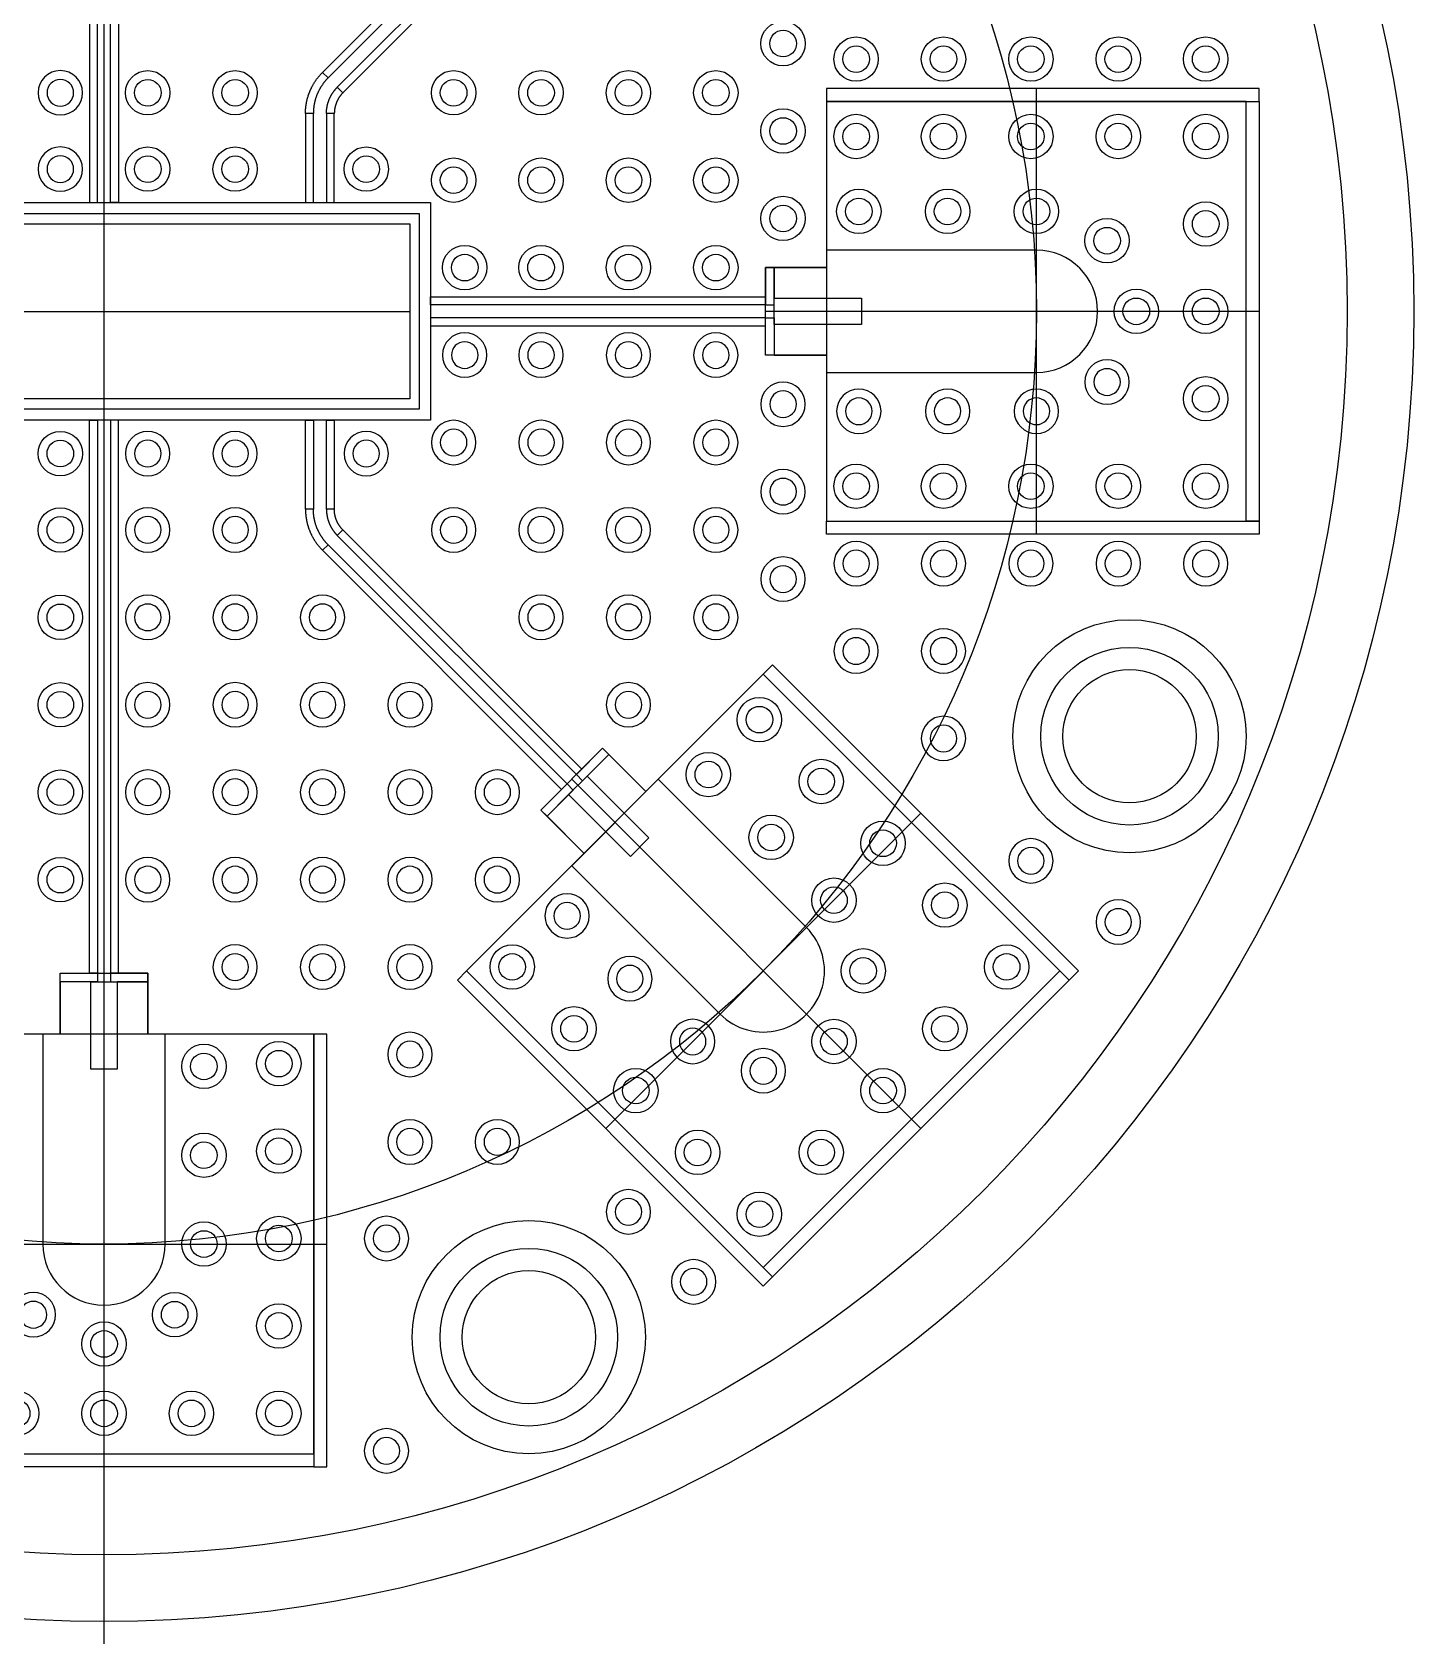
# Model space of a CAD drawing. Header units: inches. Extents: x -5.7 to 21.7, y 0 to 16.
# Drawn here: x 13.072 to 13.695, y 14.388 to 15.114 of the extents above; entities that cross this region are included whole.
import ezdxf

# ---------------------------------------------------------------- set-up
doc = ezdxf.new("R2010")
doc.units = ezdxf.units.IN
doc.header["$MEASUREMENT"] = 0
doc.layers.get('0').update_dxf_attribs({"linetype": 'CONTINUOUS'})
for name, color, linetype in [('BACKMETALIZENEGATIVE', 7, 'CONTINUOUS'), ('COMMENTS', 11, 'CONTINUOUS'), ('frame', 7, 'CONTINUOUS'), ('FRONTMETALLIZE', 90, 'CONTINUOUS'), ('HOLES', 1, 'CONTINUOUS'), ('RECESSES', 212, 'CONTINUOUS'), ('VIA', 4, 'CONTINUOUS')]:
    doc.layers.add(name, color=color, linetype=linetype)

# ---------------------------------------------------------------- blocks, each defined once
blk = doc.blocks.new('VIA012')
at = {"layer": 'COMMENTS'}
blk.add_circle((0, 0), 0.01, dxfattribs=at)
at = {"layer": 'VIA'}
blk.add_circle((0, 0), 0.006, dxfattribs=at)
blk = doc.blocks.new('octobox_2x7_chip')
at = {"layer": 'BACKMETALIZENEGATIVE'}
for centre in [(-14.32879, -3.06953), (-14.59939, -3.34013)]:
    blk.add_circle(centre, 0.04, dxfattribs=at)
at = {"layer": 'COMMENTS'}
for p, q in [((-14.37073, -2.97858), (-14.37073, -2.77779)), ((-14.92853, -2.87819), (-14.65294, -2.87819)), ((-14.27034, -2.87819), (-14.49278, -2.87819)), ((-14.42276, -3.24616), (-14.58005, -3.08887)), ((-14.56474, -3.24616), (-14.42276, -3.10418)), ((-14.79073, -3.39858), (-14.79073, -3.17614)), ((-14.89113, -3.29819), (-14.69034, -3.29819))]:
    blk.add_line(p, q, dxfattribs=at)
blk.add_lwpolyline([(-14.79073, -3.47819), (-14.79073, -2.27819)], dxfattribs=at)
for points in [[(-14.46522, -2.7837), (-14.46522, -2.97267), (-14.27625, -2.97267), (-14.27625, -2.7837)], [(-14.92853, -2.83882), (-14.65294, -2.83882), (-14.65294, -2.91756), (-14.92853, -2.91756)], [(-14.46522, -2.85063), (-14.46522, -2.90575), (-14.37073, -2.90575), (-14.37073, -2.85063)], [(-14.49278, -2.8585), (-14.46522, -2.8585), (-14.46522, -2.89787), (-14.49278, -2.89787)], [(-14.48884, -2.87228), (-14.44947, -2.87228), (-14.44947, -2.88409), (-14.48884, -2.88409)], [(-14.49375, -3.04154), (-14.62738, -3.17517), (-14.49375, -3.3088), (-14.36012, -3.17517)], [(-14.56613, -3.07495), (-14.54664, -3.09444), (-14.57448, -3.12228), (-14.59397, -3.10279)], [(-14.57309, -3.08748), (-14.54525, -3.11532), (-14.5536, -3.12367), (-14.58144, -3.09583)], [(-14.54108, -3.08887), (-14.58005, -3.12784), (-14.51324, -3.19466), (-14.47426, -3.15568)], [(-14.77105, -3.17614), (-14.77105, -3.2037), (-14.81042, -3.2037), (-14.81042, -3.17614)], [(-14.78483, -3.18008), (-14.78483, -3.21945), (-14.79664, -3.21945), (-14.79664, -3.18008)], [(-14.69625, -3.2037), (-14.88522, -3.2037), (-14.88522, -3.39267), (-14.69625, -3.39267)], [(-14.76318, -3.2037), (-14.81829, -3.2037), (-14.81829, -3.29819), (-14.76318, -3.29819)]]:
    blk.add_lwpolyline(points, close=True, dxfattribs=at)
for centre, radius in [((-14.79073, -2.87819), 0.42), ((-14.32879, -3.06953), 0.0525), ((-14.59939, -3.34013), 0.0525)]:
    blk.add_circle(centre, radius, dxfattribs=at)
at = {"layer": 'frame'}
blk.add_circle((-14.79073, -2.87819), 0.56, dxfattribs=at)
at = {"layer": 'FRONTMETALLIZE'}
for points in [[(-14.79723, -2.82919), (-14.79369, -2.82919), (-14.79369, -2.58023), (-14.79723, -2.58023)], [(-14.78778, -2.58023), (-14.78424, -2.58023), (-14.78424, -2.82919), (-14.78778, -2.82919)], [(-14.58214, -2.66541), (-14.68982, -2.77309), (-14.69232, -2.77059), (-14.58464, -2.66291)], [(-14.57796, -2.66959), (-14.68564, -2.77727), (-14.68314, -2.77978), (-14.57546, -2.6721)], [(-14.27034, -2.77779), (-14.46522, -2.77779), (-14.46522, -2.7837), (-14.27034, -2.7837)], [(-14.27034, -2.97267), (-14.27625, -2.97267), (-14.27625, -2.7837), (-14.27034, -2.7837)], [(-14.69999, -2.82919), (-14.69645, -2.82919), (-14.69645, -2.7891), (-14.69999, -2.7891)], [(-14.69054, -2.82919), (-14.687, -2.82919), (-14.687, -2.7891), (-14.69054, -2.7891)], [(-14.93773, -2.82919), (-14.64373, -2.82919), (-14.64373, -2.92719), (-14.93773, -2.92719)], [(-14.48884, -2.8585), (-14.49278, -2.8585), (-14.49278, -2.87523), (-14.48884, -2.87523)], [(-14.64373, -2.87169), (-14.49278, -2.87169), (-14.49278, -2.87523), (-14.64373, -2.87523)], [(-14.64373, -2.88468), (-14.49278, -2.88468), (-14.49278, -2.88114), (-14.64373, -2.88114)], [(-14.48884, -2.89787), (-14.49278, -2.89787), (-14.49278, -2.88114), (-14.48884, -2.88114)], [(-14.79723, -2.92719), (-14.79369, -2.92719), (-14.79369, -3.17614), (-14.79723, -3.17614)], [(-14.78778, -3.17614), (-14.78424, -3.17614), (-14.78424, -2.92719), (-14.78778, -2.92719)], [(-14.69999, -2.92719), (-14.69645, -2.92719), (-14.69645, -2.96727), (-14.69999, -2.96727)], [(-14.69054, -2.92719), (-14.687, -2.92719), (-14.687, -2.96727), (-14.69054, -2.96727)], [(-14.27034, -2.97858), (-14.46522, -2.97858), (-14.46522, -2.97267), (-14.27034, -2.97267)], [(-14.57796, -3.08678), (-14.68564, -2.9791), (-14.68314, -2.9766), (-14.57546, -3.08428)], [(-14.58214, -3.09096), (-14.68982, -2.98328), (-14.69232, -2.98578), (-14.58464, -3.09346)], [(-14.35177, -3.17517), (-14.48957, -3.03737), (-14.49375, -3.04154), (-14.35595, -3.17935)], [(-14.56335, -3.07773), (-14.56613, -3.07495), (-14.57796, -3.08678), (-14.57518, -3.08957)], [(-14.59119, -3.10557), (-14.59397, -3.10279), (-14.58214, -3.09096), (-14.57935, -3.09374)], [(-14.81042, -3.18008), (-14.81042, -3.17614), (-14.79369, -3.17614), (-14.79369, -3.18008)], [(-14.77105, -3.18008), (-14.77105, -3.17614), (-14.78778, -3.17614), (-14.78778, -3.18008)], [(-14.49375, -3.31715), (-14.63155, -3.17935), (-14.62738, -3.17517), (-14.48957, -3.31297)], [(-14.48957, -3.31297), (-14.49375, -3.3088), (-14.36012, -3.17517), (-14.35595, -3.17935)], [(-14.69034, -3.39858), (-14.69034, -3.2037), (-14.69625, -3.2037), (-14.69625, -3.39858)], [(-14.88522, -3.39858), (-14.88522, -3.39267), (-14.69625, -3.39267), (-14.69625, -3.39858)]]:
    blk.add_lwpolyline(points, close=True, dxfattribs=at)
for points in [[(-14.48884, -2.88409), (-14.48884, -2.89787), (-14.46522, -2.89787), (-14.46522, -2.90575), (-14.37073, -2.90575, 1), (-14.37073, -2.85063), (-14.46522, -2.85063), (-14.46522, -2.8585), (-14.48884, -2.8585), (-14.48884, -2.87228), (-14.44947, -2.87228), (-14.44947, -2.88409), (-14.48884, -2.88409)], [(-14.58144, -3.09583), (-14.59119, -3.10557), (-14.57448, -3.12228), (-14.58005, -3.12784), (-14.51324, -3.19466, 1), (-14.47426, -3.15568), (-14.54108, -3.08887), (-14.54664, -3.09444), (-14.56335, -3.07773), (-14.57309, -3.08748), (-14.54525, -3.11532), (-14.5536, -3.12367), (-14.58144, -3.09583)], [(-14.79664, -3.18008), (-14.81042, -3.18008), (-14.81042, -3.2037), (-14.81829, -3.2037), (-14.81829, -3.29819, 1), (-14.76318, -3.29819), (-14.76318, -3.2037), (-14.77105, -3.2037), (-14.77105, -3.18008), (-14.78483, -3.18008), (-14.78483, -3.21945), (-14.79664, -3.21945), (-14.79664, -3.18008)]]:
    blk.add_lwpolyline(points, format="xyb", close=True, dxfattribs=at)
for points in [[(-14.68982, -2.77309, 0), (-14.68996, -2.77323, 0), (-14.6901, -2.77338, 0), (-14.69023, -2.77352, 0), (-14.69037, -2.77366, 0), (-14.6905, -2.77381, 0), (-14.69063, -2.77395, 0), (-14.69077, -2.7741, 0), (-14.6909, -2.77425, 0), (-14.69103, -2.7744, 0), (-14.69115, -2.77455, 0), (-14.69128, -2.7747, 0), (-14.6914, -2.77486, 0), (-14.69153, -2.77501, 0), (-14.69165, -2.77516, 0), (-14.69177, -2.77532, 0), (-14.69189, -2.77548, 0), (-14.69201, -2.77564, 0), (-14.69213, -2.7758, 0), (-14.69224, -2.77596, 0), (-14.69236, -2.77612, 0), (-14.69247, -2.77628, 0), (-14.69258, -2.77644, 0), (-14.69269, -2.77661, 0), (-14.6928, -2.77677, 0), (-14.6929, -2.77694, 0), (-14.69301, -2.77711, 0), (-14.69311, -2.77727, 0), (-14.69322, -2.77744, 0), (-14.69332, -2.77761, 0), (-14.69342, -2.77778, 0), (-14.69351, -2.77795, 0), (-14.69361, -2.77813, 0), (-14.69371, -2.7783, 0), (-14.6938, -2.77847, 0), (-14.69389, -2.77865, 0), (-14.69398, -2.77882, 0), (-14.69407, -2.779, 0), (-14.69416, -2.77918, 0), (-14.69424, -2.77936, 0), (-14.69433, -2.77953, 0), (-14.69441, -2.77971, 0), (-14.69449, -2.77989, 0), (-14.69457, -2.78007, 0), (-14.69465, -2.78026, 0), (-14.69473, -2.78044, 0), (-14.6948, -2.78062, 0), (-14.69487, -2.7808, 0), (-14.69495, -2.78099, 0), (-14.69502, -2.78117, 0), (-14.69508, -2.78136, 0), (-14.69515, -2.78155, 0), (-14.69522, -2.78173, 0), (-14.69528, -2.78192, 0), (-14.69534, -2.78211, 0), (-14.6954, -2.78229, 0), (-14.69546, -2.78248, 0), (-14.69552, -2.78267, 0), (-14.69557, -2.78286, 0), (-14.69563, -2.78305, 0), (-14.69568, -2.78324, 0), (-14.69573, -2.78343, 0), (-14.69578, -2.78363, 0), (-14.69582, -2.78382, 0), (-14.69587, -2.78401, 0), (-14.69591, -2.7842, 0), (-14.69595, -2.7844, 0), (-14.69599, -2.78459, 0), (-14.69603, -2.78478, 0), (-14.69607, -2.78498, 0), (-14.69611, -2.78517, 0), (-14.69614, -2.78537, 0), (-14.69617, -2.78556, 0), (-14.6962, -2.78576, 0), (-14.69623, -2.78595, 0), (-14.69626, -2.78615, 0), (-14.69628, -2.78634, 0), (-14.6963, -2.78654, 0), (-14.69633, -2.78674, 0), (-14.69635, -2.78693, 0), (-14.69636, -2.78713, 0), (-14.69638, -2.78733, 0), (-14.69639, -2.78752, 0), (-14.69641, -2.78772, 0), (-14.69642, -2.78792, 0), (-14.69643, -2.78811, 0), (-14.69644, -2.78831, 0), (-14.69644, -2.78851, 0), (-14.69645, -2.78871, 0), (-14.69645, -2.7889, 0), (-14.69645, -2.7891, 0), (-14.69999, -2.7891, 0), (-14.69999, -2.78887, 0), (-14.69999, -2.78864, 0), (-14.69998, -2.78842, 0), (-14.69998, -2.78819, 0), (-14.69997, -2.78796, 0), (-14.69996, -2.78773, 0), (-14.69994, -2.7875, 0), (-14.69993, -2.78728, 0), (-14.69991, -2.78705, 0), (-14.69989, -2.78682, 0), (-14.69987, -2.78659, 0), (-14.69985, -2.78637, 0), (-14.69982, -2.78614, 0), (-14.6998, -2.78591, 0), (-14.69977, -2.78568, 0), (-14.69974, -2.78546, 0), (-14.6997, -2.78523, 0), (-14.69967, -2.78501, 0), (-14.69963, -2.78478, 0), (-14.69959, -2.78456, 0), (-14.69955, -2.78433, 0), (-14.69951, -2.78411, 0), (-14.69947, -2.78388, 0), (-14.69942, -2.78366, 0), (-14.69937, -2.78344, 0), (-14.69932, -2.78321, 0), (-14.69927, -2.78299, 0), (-14.69921, -2.78277, 0), (-14.69916, -2.78255, 0), (-14.6991, -2.78233, 0), (-14.69904, -2.78211, 0), (-14.69898, -2.78189, 0), (-14.69891, -2.78167, 0), (-14.69885, -2.78145, 0), (-14.69878, -2.78123, 0), (-14.69871, -2.78101, 0), (-14.69864, -2.78079, 0), (-14.69857, -2.78058, 0), (-14.69849, -2.78036, 0), (-14.69841, -2.78015, 0), (-14.69833, -2.77993, 0), (-14.69825, -2.77972, 0), (-14.69817, -2.77951, 0), (-14.69809, -2.77929, 0), (-14.698, -2.77908, 0), (-14.69791, -2.77887, 0), (-14.69782, -2.77866, 0), (-14.69773, -2.77845, 0), (-14.69764, -2.77824, 0), (-14.69754, -2.77804, 0), (-14.69744, -2.77783, 0), (-14.69734, -2.77762, 0), (-14.69724, -2.77742, 0), (-14.69714, -2.77722, 0), (-14.69703, -2.77701, 0), (-14.69693, -2.77681, 0), (-14.69682, -2.77661, 0), (-14.69671, -2.77641, 0), (-14.6966, -2.77621, 0), (-14.69648, -2.77601, 0), (-14.69637, -2.77581, 0), (-14.69625, -2.77562, 0), (-14.69613, -2.77542, 0), (-14.69601, -2.77523, 0), (-14.69589, -2.77503, 0), (-14.69577, -2.77484, 0), (-14.69564, -2.77465, 0), (-14.69552, -2.77446, 0), (-14.69539, -2.77427, 0), (-14.69526, -2.77408, 0), (-14.69513, -2.7739, 0), (-14.69499, -2.77371, 0), (-14.69486, -2.77353, 0), (-14.69472, -2.77335, 0), (-14.69458, -2.77316, 0), (-14.69444, -2.77298, 0), (-14.6943, -2.7728, 0), (-14.69416, -2.77263, 0), (-14.69401, -2.77245, 0), (-14.69387, -2.77227, 0), (-14.69372, -2.7721, 0), (-14.69357, -2.77193, 0), (-14.69342, -2.77175, 0), (-14.69327, -2.77158, 0), (-14.69311, -2.77141, 0), (-14.69296, -2.77125, 0), (-14.6928, -2.77108, 0), (-14.69264, -2.77091, 0), (-14.69249, -2.77075, 0), (-14.69232, -2.77059, 0), (-14.68982, -2.77309, 0)], [(-14.69054, -2.7891, 0), (-14.69054, -2.78896, 0), (-14.69054, -2.78881, 0), (-14.69054, -2.78866, 0), (-14.69053, -2.78852, 0), (-14.69053, -2.78837, 0), (-14.69052, -2.78823, 0), (-14.69051, -2.78808, 0), (-14.6905, -2.78793, 0), (-14.69049, -2.78779, 0), (-14.69048, -2.78764, 0), (-14.69047, -2.7875, 0), (-14.69045, -2.78735, 0), (-14.69044, -2.78721, 0), (-14.69042, -2.78706, 0), (-14.6904, -2.78692, 0), (-14.69038, -2.78677, 0), (-14.69036, -2.78663, 0), (-14.69034, -2.78648, 0), (-14.69031, -2.78634, 0), (-14.69029, -2.7862, 0), (-14.69026, -2.78605, 0), (-14.69024, -2.78591, 0), (-14.69021, -2.78577, 0), (-14.69018, -2.78562, 0), (-14.69015, -2.78548, 0), (-14.69011, -2.78534, 0), (-14.69008, -2.7852, 0), (-14.69005, -2.78505, 0), (-14.69001, -2.78491, 0), (-14.68997, -2.78477, 0), (-14.68994, -2.78463, 0), (-14.6899, -2.78449, 0), (-14.68985, -2.78435, 0), (-14.68981, -2.78421, 0), (-14.68977, -2.78407, 0), (-14.68972, -2.78393, 0), (-14.68968, -2.78379, 0), (-14.68963, -2.78365, 0), (-14.68958, -2.78352, 0), (-14.68953, -2.78338, 0), (-14.68948, -2.78324, 0), (-14.68943, -2.78311, 0), (-14.68938, -2.78297, 0), (-14.68933, -2.78283, 0), (-14.68927, -2.7827, 0), (-14.68921, -2.78256, 0), (-14.68916, -2.78243, 0), (-14.6891, -2.7823, 0), (-14.68904, -2.78216, 0), (-14.68898, -2.78203, 0), (-14.68891, -2.7819, 0), (-14.68885, -2.78177, 0), (-14.68879, -2.78164, 0), (-14.68872, -2.78151, 0), (-14.68865, -2.78138, 0), (-14.68859, -2.78125, 0), (-14.68852, -2.78112, 0), (-14.68845, -2.78099, 0), (-14.68837, -2.78086, 0), (-14.6883, -2.78074, 0), (-14.68823, -2.78061, 0), (-14.68815, -2.78048, 0), (-14.68808, -2.78036, 0), (-14.688, -2.78023, 0), (-14.68792, -2.78011, 0), (-14.68784, -2.77999, 0), (-14.68776, -2.77987, 0), (-14.68768, -2.77975, 0), (-14.6876, -2.77962, 0), (-14.68752, -2.7795, 0), (-14.68743, -2.77939, 0), (-14.68735, -2.77927, 0), (-14.68726, -2.77915, 0), (-14.68717, -2.77903, 0), (-14.68709, -2.77892, 0), (-14.687, -2.7788, 0), (-14.68691, -2.77869, 0), (-14.68681, -2.77857, 0), (-14.68672, -2.77846, 0), (-14.68663, -2.77835, 0), (-14.68653, -2.77823, 0), (-14.68644, -2.77812, 0), (-14.68634, -2.77801, 0), (-14.68625, -2.77791, 0), (-14.68615, -2.7778, 0), (-14.68605, -2.77769, 0), (-14.68595, -2.77758, 0), (-14.68585, -2.77748, 0), (-14.68575, -2.77737, 0), (-14.68564, -2.77727, 0), (-14.68314, -2.77978, 0), (-14.68322, -2.77986, 0), (-14.6833, -2.77994, 0), (-14.68338, -2.78002, 0), (-14.68346, -2.78011, 0), (-14.68354, -2.78019, 0), (-14.68361, -2.78028, 0), (-14.68369, -2.78036, 0), (-14.68377, -2.78045, 0), (-14.68384, -2.78054, 0), (-14.68391, -2.78062, 0), (-14.68399, -2.78071, 0), (-14.68406, -2.7808, 0), (-14.68413, -2.78089, 0), (-14.6842, -2.78098, 0), (-14.68427, -2.78107, 0), (-14.68434, -2.78116, 0), (-14.68441, -2.78126, 0), (-14.68448, -2.78135, 0), (-14.68455, -2.78144, 0), (-14.68462, -2.78154, 0), (-14.68468, -2.78163, 0), (-14.68475, -2.78173, 0), (-14.68481, -2.78182, 0), (-14.68487, -2.78192, 0), (-14.68493, -2.78202, 0), (-14.685, -2.78211, 0), (-14.68506, -2.78221, 0), (-14.68512, -2.78231, 0), (-14.68518, -2.78241, 0), (-14.68523, -2.78251, 0), (-14.68529, -2.78261, 0), (-14.68535, -2.78271, 0), (-14.6854, -2.78281, 0), (-14.68546, -2.78291, 0), (-14.68551, -2.78301, 0), (-14.68556, -2.78311, 0), (-14.68561, -2.78322, 0), (-14.68567, -2.78332, 0), (-14.68572, -2.78342, 0), (-14.68576, -2.78353, 0), (-14.68581, -2.78363, 0), (-14.68586, -2.78374, 0), (-14.68591, -2.78384, 0), (-14.68595, -2.78395, 0), (-14.686, -2.78405, 0), (-14.68604, -2.78416, 0), (-14.68608, -2.78427, 0), (-14.68612, -2.78438, 0), (-14.68617, -2.78448, 0), (-14.68621, -2.78459, 0), (-14.68624, -2.7847, 0), (-14.68628, -2.78481, 0), (-14.68632, -2.78492, 0), (-14.68635, -2.78503, 0), (-14.68639, -2.78514, 0), (-14.68642, -2.78525, 0), (-14.68646, -2.78536, 0), (-14.68649, -2.78547, 0), (-14.68652, -2.78558, 0), (-14.68655, -2.78569, 0), (-14.68658, -2.7858, 0), (-14.68661, -2.78591, 0), (-14.68664, -2.78602, 0), (-14.68666, -2.78613, 0), (-14.68669, -2.78625, 0), (-14.68671, -2.78636, 0), (-14.68674, -2.78647, 0), (-14.68676, -2.78659, 0), (-14.68678, -2.7867, 0), (-14.6868, -2.78681, 0), (-14.68682, -2.78692, 0), (-14.68684, -2.78704, 0), (-14.68686, -2.78715, 0), (-14.68687, -2.78727, 0), (-14.68689, -2.78738, 0), (-14.6869, -2.78749, 0), (-14.68692, -2.78761, 0), (-14.68693, -2.78772, 0), (-14.68694, -2.78784, 0), (-14.68695, -2.78795, 0), (-14.68696, -2.78807, 0), (-14.68697, -2.78818, 0), (-14.68698, -2.7883, 0), (-14.68698, -2.78841, 0), (-14.68699, -2.78853, 0), (-14.68699, -2.78864, 0), (-14.687, -2.78876, 0), (-14.687, -2.78887, 0), (-14.687, -2.78899, 0), (-14.687, -2.7891, 0), (-14.69054, -2.7891, 0)], [(-14.68982, -2.98328, 0), (-14.68996, -2.98314, 0), (-14.6901, -2.983, 0), (-14.69023, -2.98285, 0), (-14.69037, -2.98271, 0), (-14.6905, -2.98256, 0), (-14.69063, -2.98242, 0), (-14.69077, -2.98227, 0), (-14.6909, -2.98212, 0), (-14.69103, -2.98197, 0), (-14.69115, -2.98182, 0), (-14.69128, -2.98167, 0), (-14.6914, -2.98152, 0), (-14.69153, -2.98136, 0), (-14.69165, -2.98121, 0), (-14.69177, -2.98105, 0), (-14.69189, -2.98089, 0), (-14.69201, -2.98074, 0), (-14.69213, -2.98058, 0), (-14.69224, -2.98042, 0), (-14.69236, -2.98025, 0), (-14.69247, -2.98009, 0), (-14.69258, -2.97993, 0), (-14.69269, -2.97976, 0), (-14.6928, -2.9796, 0), (-14.6929, -2.97943, 0), (-14.69301, -2.97927, 0), (-14.69311, -2.9791, 0), (-14.69322, -2.97893, 0), (-14.69332, -2.97876, 0), (-14.69342, -2.97859, 0), (-14.69351, -2.97842, 0), (-14.69361, -2.97825, 0), (-14.69371, -2.97807, 0), (-14.6938, -2.9779, 0), (-14.69389, -2.97772, 0), (-14.69398, -2.97755, 0), (-14.69407, -2.97737, 0), (-14.69416, -2.97719, 0), (-14.69424, -2.97702, 0), (-14.69433, -2.97684, 0), (-14.69441, -2.97666, 0), (-14.69449, -2.97648, 0), (-14.69457, -2.9763, 0), (-14.69465, -2.97612, 0), (-14.69473, -2.97593, 0), (-14.6948, -2.97575, 0), (-14.69487, -2.97557, 0), (-14.69495, -2.97538, 0), (-14.69502, -2.9752, 0), (-14.69508, -2.97501, 0), (-14.69515, -2.97483, 0), (-14.69522, -2.97464, 0), (-14.69528, -2.97445, 0), (-14.69534, -2.97427, 0), (-14.6954, -2.97408, 0), (-14.69546, -2.97389, 0), (-14.69552, -2.9737, 0), (-14.69557, -2.97351, 0), (-14.69563, -2.97332, 0), (-14.69568, -2.97313, 0), (-14.69573, -2.97294, 0), (-14.69578, -2.97275, 0), (-14.69582, -2.97256, 0), (-14.69587, -2.97236, 0), (-14.69591, -2.97217, 0), (-14.69595, -2.97198, 0), (-14.69599, -2.97178, 0), (-14.69603, -2.97159, 0), (-14.69607, -2.9714, 0), (-14.69611, -2.9712, 0), (-14.69614, -2.97101, 0), (-14.69617, -2.97081, 0), (-14.6962, -2.97062, 0), (-14.69623, -2.97042, 0), (-14.69626, -2.97023, 0), (-14.69628, -2.97003, 0), (-14.6963, -2.96983, 0), (-14.69633, -2.96964, 0), (-14.69635, -2.96944, 0), (-14.69636, -2.96924, 0), (-14.69638, -2.96905, 0), (-14.69639, -2.96885, 0), (-14.69641, -2.96865, 0), (-14.69642, -2.96846, 0), (-14.69643, -2.96826, 0), (-14.69644, -2.96806, 0), (-14.69644, -2.96786, 0), (-14.69645, -2.96767, 0), (-14.69645, -2.96747, 0), (-14.69645, -2.96727, 0), (-14.69999, -2.96727, 0), (-14.69999, -2.9675, 0), (-14.69999, -2.96773, 0), (-14.69998, -2.96796, 0), (-14.69998, -2.96818, 0), (-14.69997, -2.96841, 0), (-14.69996, -2.96864, 0), (-14.69994, -2.96887, 0), (-14.69993, -2.9691, 0), (-14.69991, -2.96932, 0), (-14.69989, -2.96955, 0), (-14.69987, -2.96978, 0), (-14.69985, -2.97001, 0), (-14.69982, -2.97023, 0), (-14.6998, -2.97046, 0), (-14.69977, -2.97069, 0), (-14.69974, -2.97091, 0), (-14.6997, -2.97114, 0), (-14.69967, -2.97137, 0), (-14.69963, -2.97159, 0), (-14.69959, -2.97182, 0), (-14.69955, -2.97204, 0), (-14.69951, -2.97227, 0), (-14.69947, -2.97249, 0), (-14.69942, -2.97271, 0), (-14.69937, -2.97294, 0), (-14.69932, -2.97316, 0), (-14.69927, -2.97338, 0), (-14.69921, -2.9736, 0), (-14.69916, -2.97383, 0), (-14.6991, -2.97405, 0), (-14.69904, -2.97427, 0), (-14.69898, -2.97449, 0), (-14.69891, -2.97471, 0), (-14.69885, -2.97492, 0), (-14.69878, -2.97514, 0), (-14.69871, -2.97536, 0), (-14.69864, -2.97558, 0), (-14.69857, -2.97579, 0), (-14.69849, -2.97601, 0), (-14.69841, -2.97622, 0), (-14.69833, -2.97644, 0), (-14.69825, -2.97665, 0), (-14.69817, -2.97687, 0), (-14.69809, -2.97708, 0), (-14.698, -2.97729, 0), (-14.69791, -2.9775, 0), (-14.69782, -2.97771, 0), (-14.69773, -2.97792, 0), (-14.69764, -2.97813, 0), (-14.69754, -2.97833, 0), (-14.69744, -2.97854, 0), (-14.69734, -2.97875, 0), (-14.69724, -2.97895, 0), (-14.69714, -2.97916, 0), (-14.69703, -2.97936, 0), (-14.69693, -2.97956, 0), (-14.69682, -2.97976, 0), (-14.69671, -2.97996, 0), (-14.6966, -2.98016, 0), (-14.69648, -2.98036, 0), (-14.69637, -2.98056, 0), (-14.69625, -2.98075, 0), (-14.69613, -2.98095, 0), (-14.69601, -2.98114, 0), (-14.69589, -2.98134, 0), (-14.69577, -2.98153, 0), (-14.69564, -2.98172, 0), (-14.69552, -2.98191, 0), (-14.69539, -2.9821, 0), (-14.69526, -2.98229, 0), (-14.69513, -2.98247, 0), (-14.69499, -2.98266, 0), (-14.69486, -2.98284, 0), (-14.69472, -2.98303, 0), (-14.69458, -2.98321, 0), (-14.69444, -2.98339, 0), (-14.6943, -2.98357, 0), (-14.69416, -2.98375, 0), (-14.69401, -2.98392, 0), (-14.69387, -2.9841, 0), (-14.69372, -2.98427, 0), (-14.69357, -2.98445, 0), (-14.69342, -2.98462, 0), (-14.69327, -2.98479, 0), (-14.69311, -2.98496, 0), (-14.69296, -2.98513, 0), (-14.6928, -2.98529, 0), (-14.69264, -2.98546, 0), (-14.69249, -2.98562, 0), (-14.69232, -2.98578, 0), (-14.68982, -2.98328, 0)], [(-14.69054, -2.96727, 0), (-14.69054, -2.96742, 0), (-14.69054, -2.96756, 0), (-14.69054, -2.96771, 0), (-14.69053, -2.96785, 0), (-14.69053, -2.968, 0), (-14.69052, -2.96815, 0), (-14.69051, -2.96829, 0), (-14.6905, -2.96844, 0), (-14.69049, -2.96858, 0), (-14.69048, -2.96873, 0), (-14.69047, -2.96887, 0), (-14.69045, -2.96902, 0), (-14.69044, -2.96916, 0), (-14.69042, -2.96931, 0), (-14.6904, -2.96945, 0), (-14.69038, -2.9696, 0), (-14.69036, -2.96974, 0), (-14.69034, -2.96989, 0), (-14.69031, -2.97003, 0), (-14.69029, -2.97018, 0), (-14.69026, -2.97032, 0), (-14.69024, -2.97046, 0), (-14.69021, -2.97061, 0), (-14.69018, -2.97075, 0), (-14.69015, -2.97089, 0), (-14.69011, -2.97103, 0), (-14.69008, -2.97118, 0), (-14.69005, -2.97132, 0), (-14.69001, -2.97146, 0), (-14.68997, -2.9716, 0), (-14.68994, -2.97174, 0), (-14.6899, -2.97188, 0), (-14.68985, -2.97202, 0), (-14.68981, -2.97216, 0), (-14.68977, -2.9723, 0), (-14.68972, -2.97244, 0), (-14.68968, -2.97258, 0), (-14.68963, -2.97272, 0), (-14.68958, -2.97286, 0), (-14.68953, -2.97299, 0), (-14.68948, -2.97313, 0), (-14.68943, -2.97327, 0), (-14.68938, -2.9734, 0), (-14.68933, -2.97354, 0), (-14.68927, -2.97367, 0), (-14.68921, -2.97381, 0), (-14.68916, -2.97394, 0), (-14.6891, -2.97408, 0), (-14.68904, -2.97421, 0), (-14.68898, -2.97434, 0), (-14.68891, -2.97447, 0), (-14.68885, -2.97461, 0), (-14.68879, -2.97474, 0), (-14.68872, -2.97487, 0), (-14.68865, -2.975, 0), (-14.68859, -2.97513, 0), (-14.68852, -2.97525, 0), (-14.68845, -2.97538, 0), (-14.68837, -2.97551, 0), (-14.6883, -2.97564, 0), (-14.68823, -2.97576, 0), (-14.68815, -2.97589, 0), (-14.68808, -2.97601, 0), (-14.688, -2.97614, 0), (-14.68792, -2.97626, 0), (-14.68784, -2.97638, 0), (-14.68776, -2.97651, 0), (-14.68768, -2.97663, 0), (-14.6876, -2.97675, 0), (-14.68752, -2.97687, 0), (-14.68743, -2.97699, 0), (-14.68735, -2.97711, 0), (-14.68726, -2.97722, 0), (-14.68717, -2.97734, 0), (-14.68709, -2.97746, 0), (-14.687, -2.97757, 0), (-14.68691, -2.97769, 0), (-14.68681, -2.9778, 0), (-14.68672, -2.97791, 0), (-14.68663, -2.97803, 0), (-14.68653, -2.97814, 0), (-14.68644, -2.97825, 0), (-14.68634, -2.97836, 0), (-14.68625, -2.97847, 0), (-14.68615, -2.97857, 0), (-14.68605, -2.97868, 0), (-14.68595, -2.97879, 0), (-14.68585, -2.97889, 0), (-14.68575, -2.979, 0), (-14.68564, -2.9791, 0), (-14.68314, -2.9766, 0), (-14.68322, -2.97651, 0), (-14.6833, -2.97643, 0), (-14.68338, -2.97635, 0), (-14.68346, -2.97627, 0), (-14.68354, -2.97618, 0), (-14.68361, -2.9761, 0), (-14.68369, -2.97601, 0), (-14.68377, -2.97592, 0), (-14.68384, -2.97584, 0), (-14.68391, -2.97575, 0), (-14.68399, -2.97566, 0), (-14.68406, -2.97557, 0), (-14.68413, -2.97548, 0), (-14.6842, -2.97539, 0), (-14.68427, -2.9753, 0), (-14.68434, -2.97521, 0), (-14.68441, -2.97512, 0), (-14.68448, -2.97502, 0), (-14.68455, -2.97493, 0), (-14.68462, -2.97484, 0), (-14.68468, -2.97474, 0), (-14.68475, -2.97465, 0), (-14.68481, -2.97455, 0), (-14.68487, -2.97445, 0), (-14.68493, -2.97436, 0), (-14.685, -2.97426, 0), (-14.68506, -2.97416, 0), (-14.68512, -2.97406, 0), (-14.68518, -2.97396, 0), (-14.68523, -2.97386, 0), (-14.68529, -2.97376, 0), (-14.68535, -2.97366, 0), (-14.6854, -2.97356, 0), (-14.68546, -2.97346, 0), (-14.68551, -2.97336, 0), (-14.68556, -2.97326, 0), (-14.68561, -2.97316, 0), (-14.68567, -2.97305, 0), (-14.68572, -2.97295, 0), (-14.68576, -2.97284, 0), (-14.68581, -2.97274, 0), (-14.68586, -2.97263, 0), (-14.68591, -2.97253, 0), (-14.68595, -2.97242, 0), (-14.686, -2.97232, 0), (-14.68604, -2.97221, 0), (-14.68608, -2.9721, 0), (-14.68612, -2.972, 0), (-14.68617, -2.97189, 0), (-14.68621, -2.97178, 0), (-14.68624, -2.97167, 0), (-14.68628, -2.97156, 0), (-14.68632, -2.97146, 0), (-14.68635, -2.97135, 0), (-14.68639, -2.97124, 0), (-14.68642, -2.97113, 0), (-14.68646, -2.97102, 0), (-14.68649, -2.97091, 0), (-14.68652, -2.97079, 0), (-14.68655, -2.97068, 0), (-14.68658, -2.97057, 0), (-14.68661, -2.97046, 0), (-14.68664, -2.97035, 0), (-14.68666, -2.97024, 0), (-14.68669, -2.97012, 0), (-14.68671, -2.97001, 0), (-14.68674, -2.9699, 0), (-14.68676, -2.96979, 0), (-14.68678, -2.96967, 0), (-14.6868, -2.96956, 0), (-14.68682, -2.96945, 0), (-14.68684, -2.96933, 0), (-14.68686, -2.96922, 0), (-14.68687, -2.96911, 0), (-14.68689, -2.96899, 0), (-14.6869, -2.96888, 0), (-14.68692, -2.96876, 0), (-14.68693, -2.96865, 0), (-14.68694, -2.96853, 0), (-14.68695, -2.96842, 0), (-14.68696, -2.96831, 0), (-14.68697, -2.96819, 0), (-14.68698, -2.96808, 0), (-14.68698, -2.96796, 0), (-14.68699, -2.96785, 0), (-14.68699, -2.96773, 0), (-14.687, -2.96762, 0), (-14.687, -2.9675, 0), (-14.687, -2.96739, 0), (-14.687, -2.96727, 0), (-14.69054, -2.96727, 0)]]:
    blk.add_polyline3d(points, dxfattribs=at)
for centre in [(-14.32879, -3.06953), (-14.59939, -3.34013)]:
    blk.add_circle(centre, 0.04, dxfattribs=at)
at = {"layer": 'HOLES'}
for centre, radius in [((-14.79073, -2.87819), 0.59), ((-14.32879, -3.06953), 0.03), ((-14.59939, -3.34013), 0.03)]:
    blk.add_circle(centre, radius, dxfattribs=at)
at = {"layer": 'RECESSES'}
blk.add_lwpolyline([(-14.93273, -2.83419), (-14.64873, -2.83419), (-14.64873, -2.92219), (-14.93273, -2.92219)], close=True, dxfattribs=at)
at = {"layer": 'VIA'}
for p, rotation in [((-14.48485, -2.75761), 269.9999999994527), ((-14.45196, -2.7646), 269.9999999994527), ((-14.41259, -2.7646), 269.9999999994527), ((-14.37322, -2.7646), 269.9999999994527), ((-14.33385, -2.7646), 269.9999999994527), ((-14.29448, -2.7646), 269.9999999994527), ((-14.77105, -2.77976), 269.9999999994527), ((-14.73168, -2.77976), 269.9999999994527), ((-14.63325, -2.77976), 269.9999999994527), ((-14.59388, -2.77976), 269.9999999994527), ((-14.55451, -2.77976), 269.9999999994527), ((-14.51514, -2.77976), 269.9999999994527), ((-14.48485, -2.79698), 269.9999999994527), ((-14.45196, -2.79945), 270), ((-14.41259, -2.79945), 270), ((-14.37322, -2.79945), 270), ((-14.33385, -2.79945), 270), ((-14.29448, -2.79945), 270), ((-14.77105, -2.81413), 269.9999999994527), ((-14.73168, -2.81413), 269.9999999994527), ((-14.67262, -2.81413), 269.9999999994527), ((-14.63325, -2.81913), 269.9999999994527), ((-14.59388, -2.81913), 269.9999999994527), ((-14.55451, -2.81913), 269.9999999994527), ((-14.51514, -2.81913), 269.9999999994527), ((-14.48485, -2.83635), 269.9999999994527), ((-14.45073, -2.83319), 270), ((-14.41073, -2.83319), 270), ((-14.37073, -2.83319), 270), ((-14.29448, -2.83882), 270), ((-14.33891, -2.84637), 224.9999999999999), ((-14.62825, -2.8585), 269.9999999994527), ((-14.59388, -2.8585), 269.9999999994527), ((-14.55451, -2.8585), 269.9999999994527), ((-14.51514, -2.8585), 269.9999999994527), ((-14.32573, -2.87819), 180), ((-14.29448, -2.87819), 270), ((-14.29448, -2.91756), 270), ((-14.81042, -2.94224), 89.99999999989903), ((-14.45196, -2.95693), 270), ((-14.41259, -2.95693), 270), ((-14.37322, -2.95693), 270), ((-14.33385, -2.95693), 270), ((-14.29448, -2.95693), 270), ((-14.81042, -2.97661), 89.99999999989903), ((-14.81042, -3.01598), 89.99999999989903), ((-14.81042, -3.05535), 89.99999999989903), ((-14.49551, -3.06206), 224.9999999999999), ((-14.5185, -3.08678), 224.9999999999999), ((-14.46767, -3.08989), 224.9999999999999), ((-14.81042, -3.09472), 89.99999999989903), ((-14.49021, -3.11507), 224.9999999999999), ((-14.43983, -3.11773), 224.9999999999999), ((-14.81042, -3.13409), 89.99999999989903), ((-14.46193, -3.14335), 224.9999999999999), ((-14.41199, -3.14557), 224.9999999999999), ((-14.60686, -3.17341), 224.9999999999999), ((-14.38415, -3.17341), 224.9999999999999), ((-14.44875, -3.17517), 180), ((-14.57903, -3.20125), 224.9999999999999), ((-14.46193, -3.20699), 134.9999999999997), ((-14.41199, -3.20125), 224.9999999999999), ((-14.71199, -3.21696), 180), ((-14.74573, -3.21819), 180), ((-14.55119, -3.22909), 224.9999999999999), ((-14.43983, -3.22909), 224.9999999999999), ((-14.52335, -3.25693), 224.9999999999999), ((-14.46767, -3.25693), 224.9999999999999), ((-14.74573, -3.25819), 180), ((-14.71199, -3.25633), 180), ((-14.49551, -3.28477), 224.9999999999999), ((-14.71199, -3.2957), 180), ((-14.74573, -3.29819), 180), ((-14.75891, -3.33001), 134.9999999999997), ((-14.71199, -3.33507), 180), ((-14.79073, -3.34319), 90), ((-14.8301, -3.37444), 180), ((-14.79073, -3.37444), 180), ((-14.75136, -3.37444), 180), ((-14.71199, -3.37444), 180)]:
    blk.add_blockref('VIA012', p, dxfattribs=dict(at, rotation=rotation))
at = {"layer": 'VIA', "xscale": -1}
for p, rotation in [((-14.81042, -2.77976), 90), ((-14.81042, -2.81413), 90), ((-14.62825, -2.89787), 270.000000000446), ((-14.59388, -2.89787), 270.000000000446), ((-14.55451, -2.89787), 270.000000000446), ((-14.51514, -2.89787), 270.000000000446), ((-14.33891, -2.91001), 315.0000000000002), ((-14.48485, -2.92002), 270.000000000446), ((-14.45073, -2.92319), 270), ((-14.41073, -2.92319), 270), ((-14.37073, -2.92319), 270), ((-14.63325, -2.93724), 270.000000000446), ((-14.59388, -2.93724), 270.000000000446), ((-14.55451, -2.93724), 270.000000000446), ((-14.51514, -2.93724), 270.000000000446), ((-14.77105, -2.94224), 270.000000000446), ((-14.73168, -2.94224), 270.000000000446), ((-14.67262, -2.94224), 270.000000000446), ((-14.48485, -2.95939), 270.000000000446), ((-14.77105, -2.97661), 270.000000000446), ((-14.73168, -2.97661), 270.000000000446), ((-14.63325, -2.97661), 270.000000000446), ((-14.59388, -2.97661), 270.000000000446), ((-14.55451, -2.97661), 270.000000000446), ((-14.51514, -2.97661), 270.000000000446), ((-14.45196, -2.99177), 270.000000000446), ((-14.41259, -2.99177), 270.000000000446), ((-14.37322, -2.99177), 270.000000000446), ((-14.33385, -2.99177), 270.000000000446), ((-14.29448, -2.99177), 270.000000000446), ((-14.48485, -2.99876), 270.000000000446), ((-14.77105, -3.01598), 270.000000000446), ((-14.73168, -3.01598), 270.000000000446), ((-14.69231, -3.01598), 270.000000000446), ((-14.59388, -3.01598), 270.000000000446), ((-14.55451, -3.01598), 270.000000000446), ((-14.51514, -3.01598), 270.000000000446), ((-14.45196, -3.03114), 270.000000000446), ((-14.41259, -3.03114), 270.000000000446), ((-14.77105, -3.05535), 270.000000000446), ((-14.73168, -3.05535), 270.000000000446), ((-14.69231, -3.05535), 270.000000000446), ((-14.65294, -3.05535), 270.000000000446), ((-14.55451, -3.05535), 270.000000000446), ((-14.41259, -3.07051), 270.000000000446), ((-14.77105, -3.09472), 270.000000000446), ((-14.73168, -3.09472), 270.000000000446), ((-14.69231, -3.09472), 270.000000000446), ((-14.65294, -3.09472), 270.000000000446), ((-14.61357, -3.09472), 270.000000000446), ((-14.37322, -3.12563), 270.000000000446), ((-14.77105, -3.13409), 270.000000000446), ((-14.73168, -3.13409), 270.000000000446), ((-14.69231, -3.13409), 270.000000000446), ((-14.65294, -3.13409), 270.000000000446), ((-14.61357, -3.13409), 270.000000000446), ((-14.58214, -3.15042), 225.0000000000001), ((-14.33385, -3.15319), 270.000000000446), ((-14.73168, -3.17346), 270.000000000446), ((-14.69231, -3.17346), 270.000000000446), ((-14.65294, -3.17346), 270.000000000446), ((-14.55385, -3.17871), 225.0000000000001), ((-14.52557, -3.20699), 225.0000000000001), ((-14.65294, -3.21283), 270.000000000446), ((-14.49375, -3.22017), 270), ((-14.65294, -3.2522), 270.000000000446), ((-14.61357, -3.2522), 270.000000000446), ((-14.55451, -3.2837), 270.000000000446), ((-14.6635, -3.2957), 270.000000000446), ((-14.52514, -3.31519), 270.000000000446), ((-14.82255, -3.33001), 225.0000000000001), ((-14.6635, -3.39132), 270.000000000446)]:
    blk.add_blockref('VIA012', p, dxfattribs=dict(at, rotation=rotation))

msp = doc.modelspace()

# ---------------------------------------------------------------- block references
msp.add_blockref('octobox_2x7_chip', (27.89543, 17.86612))

doc.saveas('drawing.dxf')
